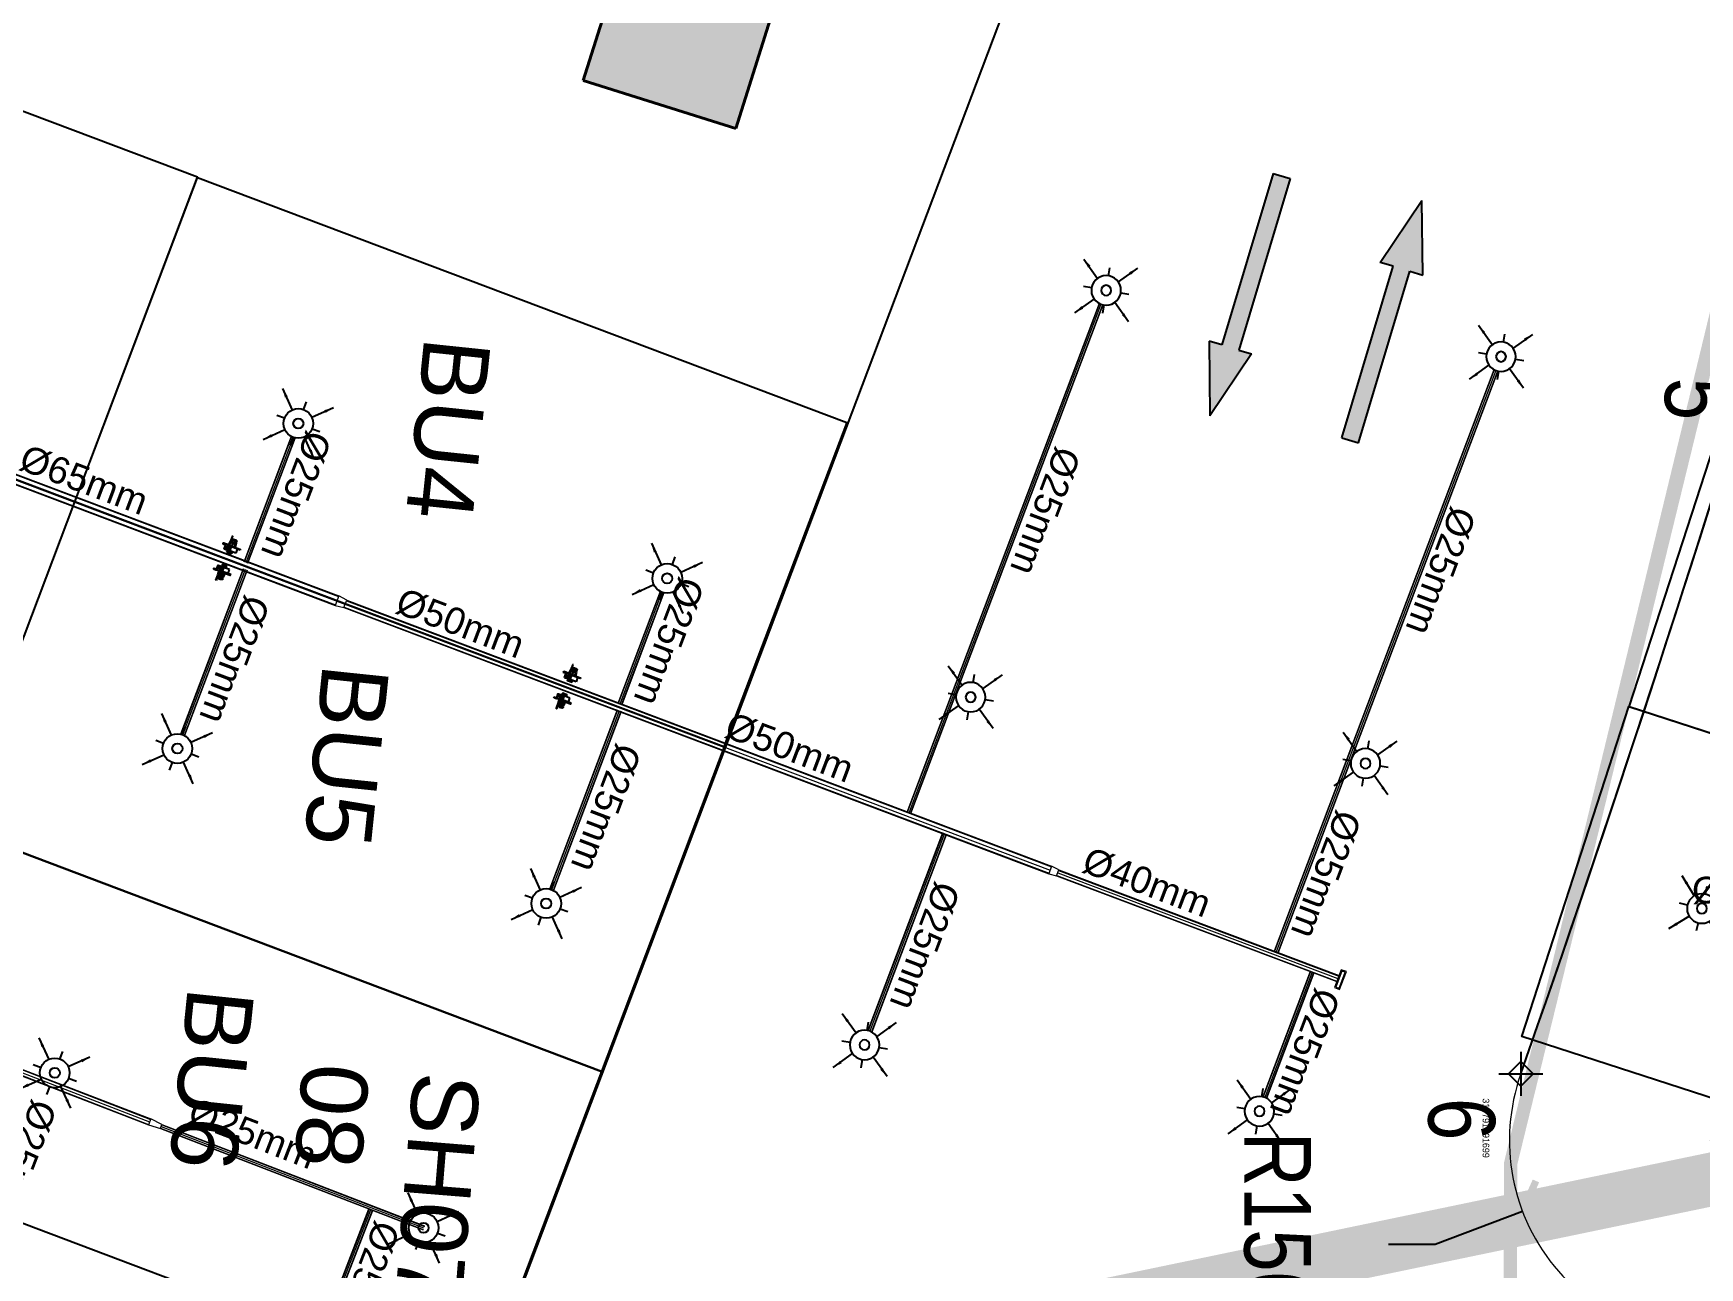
# Model space of a CAD drawing. Header units: inches. Extents: x 257070 to 799932, y -17980 to 269260.
# Drawn here: x 306645 to 319131, y 90245 to 99499 of the extents above; entities that cross this region are included whole.
import ezdxf

# ---------------------------------------------------------------- set-up
doc = ezdxf.new("R2010")
doc.units = ezdxf.units.IN
doc.header["$MEASUREMENT"] = 0
doc.header["$PDMODE"] = 99
doc.header["$PDSIZE"] = 100
doc.linetypes.add('Basement 1floor plan$0$CENTERX2', pattern=[4, 2.5, -0.5, 0.5, -0.5])
for name, color, linetype in [('0-AES-F-SPRINKLER', 10, 'Continuous'), ('basement1_AP$0$A-_ROAD----_E-_-', 2, 'Continuous'), ('DSP_DRIVEWAY', 4, 'Continuous'), ('DSP_MISCELANEOUS', 252, 'Continuous'), ('DSP_PARKING', 8, 'Continuous'), ('DSP_TREE CO-ORDINATES', 206, 'Continuous'), ('RETAIL', 40, 'Continuous')]:
    doc.layers.add(name, color=color, linetype=linetype)
for name, color, linetype, lineweight in [('0-AES-F-SPRINKLER PIPE', 10, 'Continuous', 15), ('07--DIM-2', 2, 'Continuous', 25), ('E--CONCRETE-4', 4, 'Continuous', 40), ('E--CONCRETE-SHADE', 253, 'Continuous', 20), ('M--TILING-2', 252, 'Continuous', 18)]:
    doc.layers.add(name, color=color, linetype=linetype, lineweight=lineweight)
doc.layers.add('B', color=7, linetype='Continuous', true_color=0x9aad21)
doc.layers.add('CORE -E', color=7, linetype='Continuous', true_color=0x642d8b)
doc.styles.get("Standard").update_dxf_attribs({"font": 'arial.ttf'})
doc.styles.add('TEXT style 175', font='GOTHIC.TTF')
doc.styles.add('TEXT style 200', font='ARIALN.TTF')
doc.styles.add('TEXT style 75', font='ARIALN.TTF')
doc.dimstyles.new('75', dxfattribs={"dimscale": 1.5, "dimtxt": 200, "dimasz": 113, "dimexe": 113, "dimexo": 0, "dimgap": 25, "dimtad": 0, "dimdec": 0, "dimrnd": 5, "dimzin": 0, "dimdsep": 46, "dimtxsty": 'TEXT style 75', "dimblk": 'ARCHTICK', "dimcen": 0.09, "dimdle": 113, "dimclrd": 8, "dimclre": 8, "dimclrt": 256, "dimadec": 0, "dimazin": 0, "dimtfac": 1, "dimtdec": 0, "dimtofl": 0, "dimtmove": 1, "dimatfit": 3, "dimldrblk": 'OPEN90', "dimfxl": 0, "dimtolj": 1, "dimtzin": 0, "dimarcsym": 0})
doc.dimstyles.new('ISO-25', dxfattribs={"dimtxt": 2.5, "dimasz": 2.5, "dimexe": 1.25, "dimexo": 0.625, "dimtad": 1, "dimtxsty": 'Standard', "dimcen": 2.5, "dimadec": 0, "dimazin": 0, "dimtfac": 1, "dimtmove": 0, "dimatfit": 3, "dimfxl": 1, "dimarcsym": 0})

# ---------------------------------------------------------------- blocks, each defined once
blk = doc.blocks.new('car park std')
at = {"layer": 'RETAIL', "color": 8}
blk.add_lwpolyline([(-240433, 1144926), (-237857, 1144574), (-237152, 1149726), (-239728, 1150078)], close=True, dxfattribs=at)
blk = doc.blocks.new('car park sahara')
at = {"layer": 'RETAIL', "color": 8}
blk.add_lwpolyline([(-92316, 1173794), (-89740, 1173441), (-89035, 1178593), (-91611, 1178946)], close=True, dxfattribs=at)
blk = doc.blocks.new('_ArchTick')
at = {"color": 0, "linetype": 'ByBlock', "const_width": 0.15}
blk.add_lwpolyline([(-0.5, -0.5), (0.5, 0.5)], dxfattribs=at)
blk = doc.blocks.new('*D242')
at = {"layer": '07--DIM-2', "color": 251, "lineweight": -2, "ltscale": 1000, "transparency": 16777216}
for p, q in [((319206, 91201), (319206, 91201)), ((319206, 91201), (319206, 91201)), ((317149, 90422), (317803, 90670)), ((316799, 90422), (317149, 90422))]:
    blk.add_line(p, q, dxfattribs=at)
at = {"layer": 'DEFPOINTS', "color": 0, "ltscale": 1000, "transparency": 16777216}
for p in [(319206, 91201, 0), (317803, 90670, 0)]:
    blk.add_point(p, dxfattribs=at)
at = {"layer": '07--DIM-2', "color": 251, "lineweight": -2, "ltscale": 1000, "transparency": 16777216, "xscale": 350, "yscale": 350, "zscale": 350, "rotation": 20.73379398765659}
blk.add_blockref('_ArchTick', (317803, 90670), dxfattribs=at)
at = {"layer": '07--DIM-2', "ltscale": 1000, "transparency": 16777216, "insert": (315966, 90422), "char_height": 500, "attachment_point": 5, "rotation": 270, "style": 'TEXT style 75'}
blk.add_mtext('\\A1;R1500', dxfattribs=at)
blk = doc.blocks.new('_Open90')
at = {"color": 0, "linetype": 'ByBlock', "lineweight": -2}
for p, q in [((-0.5, 0.5), (0, 0)), ((0, 0), (-1, 0)), ((0, 0), (-0.5, -0.5))]:
    blk.add_line(p, q, dxfattribs=at)
blk = doc.blocks.new('basement1_AP$0$AR-DIR-A')
h = blk.add_hatch()
h.set_pattern_fill('ANSI31', color=8)
h.paths.add_polyline_path([(158, -458), (26, -458), (26, -1800), (-74, -1800), (92, -2335), (258, -1800), (158, -1800)])
at = {"layer": 'DSP_MISCELANEOUS', "color": 8}
for p, q in [((158, -458), (26, -458)), ((26, -458), (26, -1800)), ((158, -458), (158, -1800)), ((26, -1800), (-74, -1800)), ((-74, -1800), (92, -2335)), ((258, -1800), (92, -2335)), ((158, -1800), (258, -1800))]:
    blk.add_line(p, q, dxfattribs=at)
blk = doc.blocks.new('*U485')
at = {"layer": 'DSP_TREE CO-ORDINATES', "color": 162}
for p, q in [((0, -329), (0, 329)), ((-329, 0), (329, 0))]:
    blk.add_line(p, q, dxfattribs=at)
at = {"layer": 'DSP_TREE CO-ORDINATES', "color": 162, "ltscale": 3.5}
blk.add_lwpolyline([(-185, 0), (0, 185), (185, 0), (0, -184), (-185, 0)], dxfattribs=at)
at = {"layer": 'DEFPOINTS', "style": 'TEXT style 175'}
blk.add_attdef('CORDINATE', (367, -572), '', height=100, dxfattribs=at)
at = {"layer": 'DSP_TREE CO-ORDINATES', "color": 164, "style": 'TEXT style 200'}
blk.add_attdef('NO.', (361, -1385), '', height=1000, dxfattribs=at)
blk = doc.blocks.new('*U486')
at = {"layer": 'DSP_TREE CO-ORDINATES', "color": 162}
for p, q in [((0, -329), (0, 329)), ((-329, 0), (329, 0))]:
    blk.add_line(p, q, dxfattribs=at)
at = {"layer": 'DSP_TREE CO-ORDINATES', "color": 162, "ltscale": 3.5}
blk.add_lwpolyline([(-185, 0), (0, 185), (185, 0), (0, -184), (-185, 0)], dxfattribs=at)
at = {"layer": 'DEFPOINTS', "style": 'TEXT style 175'}
blk.add_attdef('CORDINATE', (367, -572), '', height=100, dxfattribs=at)
at = {"layer": 'DSP_TREE CO-ORDINATES', "color": 164, "style": 'TEXT style 200'}
blk.add_attdef('NO.', (361, -1385), '', height=1000, dxfattribs=at)
blk = doc.blocks.new('A$C3CA070F1')
at = {"layer": '0-AES-F-SPRINKLER'}
h = blk.add_hatch(dxfattribs=at)
h.set_pattern_fill('ANSI31', color=3, scale=0.196883, angle=-34.2335, style=0)
h.set_pattern_definition([(100.766483, (49937.1607, 174049.7081), (1.474466316, 0.280375668), [])])
edge = h.paths.add_edge_path()
edge.add_line((-1, 85), (-1, 84))
edge.add_line((-1, 84), (-6, 84))
edge.add_ellipse((-7, 82), major_axis=(-1.42, -0.27), ratio=1, start_angle=257, end_angle=315)
edge.add_line((-8, 83), (-15, 72))
edge.add_ellipse((-12, 70), major_axis=(-4.25, -0.81), ratio=1, start_angle=-45, end_angle=45)
edge.add_line((-14, 66), (14, 47))
edge.add_line((14, 47), (13, 46))
edge.add_line((13, 46), (-15, 65))
edge.add_ellipse((-12, 70), major_axis=(-5.52, -1.05), ratio=1, start_angle=-45, end_angle=45, ccw=False)
edge.add_line((-16, 73), (-9, 84))
edge.add_ellipse((-7, 82), major_axis=(-2.69, -0.51), ratio=1, start_angle=257, end_angle=315, ccw=False)
edge.add_line((-6, 85), (-1, 85))
h = blk.add_hatch(dxfattribs=at)
h.set_pattern_fill('ANSI31', color=3, scale=0.196883, angle=-124.2335, style=0)
h.set_pattern_definition([(190.766483, (49937.1607, 174049.7081), (-0.280375668, 1.474466316), [])])
edge = h.paths.add_edge_path()
edge.add_line((-1, 54), (7, 48))
edge.add_line((7, 48), (8, 49))
edge.add_line((8, 49), (0, 55))
edge.add_ellipse((-2, 52), major_axis=(-0.69, 3.63), ratio=1, start_angle=315, end_angle=405)
edge.add_line((-6, 54), (-14, 41))
edge.add_ellipse((-11, 39), major_axis=(-0.69, 3.63), ratio=1, start_angle=45, end_angle=135)
edge.add_line((-13, 36), (-9, 33))
edge.add_ellipse((-10, 32), major_axis=(-0.27, 1.42), ratio=1, start_angle=225, end_angle=315, ccw=False)
edge.add_line((-9, 31), (-10, 30))
edge.add_line((-10, 30), (-8, 29))
edge.add_line((-8, 29), (-7, 30))
edge.add_ellipse((-10, 32), major_axis=(-3.3, -0.63), ratio=1, start_angle=135, end_angle=225)
edge.add_line((-8, 35), (-12, 38))
edge.add_ellipse((-11, 39), major_axis=(-1.75, -0.33), ratio=1, start_angle=-45, end_angle=45, ccw=False)
edge.add_line((-13, 40), (-4, 53))
edge.add_ellipse((-2, 52), major_axis=(-1.75, -0.33), ratio=1, start_angle=225, end_angle=315, ccw=False)
at = {"layer": '0-AES-F-SPRINKLER', "color": 3}
for p, q in [((-98, 39), (-97, 43)), ((-98, 38), (-98, 39)), ((-98, 39), (-98, 39)), ((-98, 39), (-98, 39)), ((-98, 37), (-98, 38)), ((-98, 38), (-98, 38)), ((-98, 38), (-98, 38)), ((-98, 38), (-98, 38)), ((-98, 38), (-98, 38)), ((-98, 38), (-98, 38)), ((-98, 38), (-98, 38)), ((-98, 38), (-98, 38)), ((-98, 38), (-98, 38)), ((-98, 38), (-98, 38)), ((-96, 37), (-98, 37)), ((-98, 37), (-98, 37)), ((-98, 37), (-98, 37)), ((-98, 37), (-98, 37)), ((-98, 37), (-98, 37)), ((-98, 37), (-98, 37)), ((-98, 37), (-98, 37)), ((-98, 37), (-98, 37)), ((-98, 37), (-98, 37)), ((-98, 37), (-98, 37)), ((-98, 37), (-98, 37)), ((-98, 37), (-98, 37)), ((-98, 37), (-98, 37)), ((-98, 37), (-98, 37)), ((-98, 37), (-98, 37)), ((-98, 37), (-98, 37)), ((-98, 37), (-98, 37)), ((-97, 37), (-98, 37)), ((-98, 37), (-98, 37)), ((-98, 37), (-98, 37)), ((-98, 37), (-98, 37)), ((-98, 37), (-98, 37)), ((-98, 37), (-98, 37)), ((-98, 37), (-98, 37)), ((-98, 37), (-98, 37)), ((-98, 37), (-98, 37)), ((-98, 37), (-98, 37)), ((-98, 37), (-98, 37)), ((-98, 37), (-98, 37)), ((-98, 37), (-98, 37)), ((-98, 37), (-98, 37)), ((-97, 45), (-79, 71)), ((-96, 40), (-97, 40)), ((-97, 40), (-97, 40)), ((-97, 40), (-97, 40)), ((-97, 40), (-97, 39)), ((-97, 39), (-97, 39)), ((-97, 39), (-97, 39)), ((-97, 39), (-97, 39)), ((-97, 39), (-97, 39)), ((-97, 39), (-97, 39)), ((-97, 39), (-97, 39)), ((-97, 39), (-97, 39)), ((-97, 39), (-97, 38)), ((-97, 38), (-97, 38)), ((-97, 38), (-97, 38)), ((-97, 38), (-97, 38)), ((-97, 38), (-97, 38)), ((-97, 38), (-97, 38)), ((-97, 38), (-97, 38)), ((-97, 38), (-97, 38)), ((-97, 38), (-97, 38)), ((-97, 38), (-97, 38)), ((-97, 38), (-97, 38)), ((-97, 38), (-97, 37)), ((-97, 37), (-97, 37)), ((-97, 37), (-97, 37)), ((-97, 37), (-97, 37)), ((-95, 46), (-96, 42)), ((-96, 42), (-96, 42)), ((-96, 42), (-96, 41)), ((-96, 41), (-96, 41)), ((-96, 41), (-96, 41)), ((-96, 41), (-96, 41)), ((-96, 41), (-96, 41)), ((-96, 41), (-96, 41)), ((-96, 41), (-96, 41)), ((-96, 41), (-96, 41)), ((-96, 41), (-96, 41)), ((-96, 41), (-96, 40)), ((-96, 40), (-96, 40)), ((-96, 40), (-96, 40)), ((-96, 40), (-96, 40)), ((-96, 40), (-96, 40)), ((-95, 37), (-96, 37)), ((-96, 37), (-96, 37)), ((-96, 37), (-96, 37)), ((-96, 37), (-96, 37)), ((-96, 37), (-96, 37)), ((-94, 38), (-95, 38)), ((-95, 38), (-95, 38)), ((-95, 38), (-95, 38)), ((-95, 38), (-95, 38)), ((-95, 38), (-95, 38)), ((-95, 38), (-95, 38)), ((-95, 38), (-95, 38)), ((-95, 38), (-95, 38)), ((-95, 38), (-95, 38)), ((-95, 38), (-95, 37)), ((-95, 37), (-95, 37)), ((-95, 37), (-95, 37)), ((-95, 37), (-95, 37)), ((-95, 37), (-95, 37)), ((-95, 37), (-95, 37)), ((-95, 37), (-95, 37)), ((-95, 37), (-95, 37)), ((-95, 37), (-95, 37)), ((-95, 37), (-95, 37)), ((-95, 37), (-95, 37)), ((-95, 37), (-95, 37)), ((-95, 37), (-95, 37)), ((-95, 37), (-95, 37)), ((-95, 37), (-95, 37)), ((-95, 37), (-95, 37)), ((-95, 37), (-95, 37)), ((-94, 88), (-93, 90)), ((-72, 73), (-94, 88)), ((-94, 43), (-94, 48)), ((-93, 43), (-94, 43)), ((-94, 43), (-94, 43)), ((-94, 43), (-94, 43)), ((-94, 43), (-94, 43)), ((-94, 43), (-94, 43)), ((-94, 43), (-94, 41)), ((-94, 43), (-94, 43)), ((-94, 43), (-94, 43)), ((-94, 43), (-94, 43)), ((-94, 43), (-94, 43)), ((-94, 43), (-94, 43)), ((-94, 43), (-94, 43)), ((-94, 43), (-94, 43)), ((-94, 43), (-94, 43)), ((-94, 43), (-94, 43)), ((-94, 43), (-94, 43)), ((-94, 43), (-94, 43)), ((-94, 41), (-94, 41)), ((-94, 41), (-94, 41)), ((-94, 41), (-94, 41)), ((-94, 41), (-94, 41)), ((-94, 41), (-94, 41)), ((-94, 41), (-94, 41)), ((-94, 41), (-94, 41)), ((-94, 41), (-94, 40)), ((-94, 40), (-94, 40)), ((-94, 40), (-94, 40)), ((-94, 40), (-94, 40)), ((-94, 40), (-94, 40)), ((-94, 40), (-94, 40)), ((-94, 40), (-94, 40)), ((-94, 40), (-94, 40)), ((-94, 40), (-94, 39)), ((-94, 39), (-94, 39)), ((-94, 39), (-94, 39)), ((-94, 39), (-94, 39)), ((-94, 39), (-94, 39)), ((-94, 39), (-94, 39)), ((-94, 39), (-94, 39)), ((-94, 39), (-94, 39)), ((-94, 39), (-94, 38)), ((-93, 90), (-59, 67)), ((-93, 47), (-93, 49)), ((-91, 47), (-93, 43)), ((-93, 46), (-93, 47)), ((-92, 46), (-93, 46)), ((-93, 46), (-93, 46)), ((-93, 46), (-93, 46)), ((-93, 46), (-93, 46)), ((-93, 46), (-93, 46)), ((-93, 46), (-93, 46)), ((-93, 46), (-93, 46)), ((-93, 46), (-93, 46)), ((-93, 46), (-93, 46)), ((-93, 46), (-93, 46)), ((-93, 46), (-93, 46)), ((-93, 46), (-93, 46)), ((-93, 46), (-93, 46)), ((-93, 46), (-93, 46)), ((-93, 46), (-93, 46)), ((-93, 46), (-93, 46)), ((-93, 46), (-93, 46)), ((-93, 46), (-93, 46)), ((-93, 46), (-93, 46)), ((-93, 46), (-93, 46)), ((-91, 42), (-93, 43)), ((-93, 43), (-93, 43)), ((-93, 43), (-93, 43)), ((-93, 43), (-93, 43)), ((-93, 43), (-93, 43)), ((-93, 43), (-93, 43)), ((-93, 43), (-93, 43)), ((-93, 43), (-93, 43)), ((-93, 43), (-93, 43)), ((-93, 43), (-93, 43)), ((-93, 43), (-93, 43)), ((-93, 43), (-93, 43)), ((-93, 43), (-93, 43)), ((-93, 43), (-93, 43)), ((-93, 43), (-93, 43)), ((-93, 43), (-93, 43)), ((-93, 43), (-93, 43)), ((-93, 43), (-93, 43)), ((-93, 43), (-93, 43)), ((-93, 43), (-93, 43)), ((-93, 43), (-93, 43)), ((-93, 43), (-93, 43)), ((-93, 43), (-93, 43)), ((-85, 66), (-92, 55)), ((-90, 50), (-92, 46)), ((-92, 46), (-92, 46)), ((-92, 46), (-92, 46)), ((-92, 46), (-92, 46)), ((-92, 46), (-92, 46)), ((-92, 46), (-92, 46)), ((-90, 47), (-91, 47)), ((-90, 43), (-91, 42)), ((-91, 42), (-91, 42)), ((-91, 42), (-91, 42)), ((-91, 42), (-91, 42)), ((-91, 42), (-91, 42)), ((-91, 42), (-91, 42)), ((-91, 42), (-91, 42)), ((-91, 42), (-91, 42)), ((-91, 42), (-91, 42)), ((-91, 42), (-91, 42)), ((-91, 42), (-91, 42)), ((-91, 42), (-91, 42)), ((-91, 42), (-91, 42)), ((-91, 42), (-91, 42)), ((-91, 42), (-91, 42)), ((-91, 42), (-91, 42)), ((-88, 57), (-90, 49)), ((-89, 54), (-90, 51)), ((-90, 50), (-90, 50)), ((-88, 47), (-90, 43)), ((-90, 47), (-88, 47)), ((-90, 43), (-90, 43)), ((-90, 43), (-90, 43)), ((-90, 43), (-90, 43)), ((-89, 55), (-89, 55)), ((-88, 46), (-88, 47)), ((-87, 59), (-87, 59)), ((-87, 59), (-87, 59)), ((-86, 57), (-87, 49)), ((-87, 49), (-83, 28)), ((-85, 58), (-85, 58)), ((-77, 43), (-85, 49)), ((-83, 28), (-60, 9)), ((-77, 70), (-82, 63)), ((-80, 66), (-82, 67)), ((-45, 31), (-81, -23)), ((-78, 63), (-80, 65)), ((-79, 71), (-77, 70)), ((-71, 26), (-79, 31)), ((-57, 13), (-79, 28)), ((-70, 64), (-78, 63)), ((-78, -29), (-40, 27)), ((-69, 55), (-75, 59)), ((-66, 54), (-74, 42)), ((-74, 42), (-71, 26)), ((-73, 44), (-71, 43)), ((-69, 47), (-72, 43)), ((-71, 43), (-70, 43)), ((-71, 26), (-55, 15)), ((-70, 43), (-66, 49)), ((-66, 50), (-68, 52)), ((-61, 65), (-67, 69)), ((-62, 66), (-67, 65)), ((-50, 57), (-66, 54)), ((-66, 49), (-66, 50)), ((-47, 28), (-63, 40)), ((-59, 67), (-61, 65)), ((-57, 67), (-60, 66)), ((-60, 44), (-42, 32)), ((-50, 57), (-58, 62)), ((-19, 46), (-57, 67)), ((-17, 37), (-55, 63)), ((-29, 42), (-50, 57)), ((-13, 9), (-45, 31)), ((-36, 42), (-44, 30)), ((-43, 33), (-35, 46)), ((-39, -30), (-13, 9)), ((-37, 25), (-28, 38)), ((-35, 41), (-36, 42)), ((-32, 32), (-35, 39)), ((-30, 52), (-16, 73)), ((-29, 20), (-17, 37)), ((-28, 38), (-26, 40)), ((-21, 32), (-28, 37)), ((-23, 16), (-12, 33)), ((-1, 26), (-23, -9)), ((-22, 15), (-12, 31)), ((-9, 32), (-21, 14)), ((2, 24), (-20, -11)), ((-20, -8), (-1, 22)), ((-17, 37), (-19, 46)), ((-19, 13), (-10, 29)), ((-7, 30), (-18, 12)), ((-17, 37), (-17, 37)), ((4, 22), (-17, -13)), ((-17, -10), (1, 20)), ((-16, 73), (-9, 84)), ((-16, 11), (-7, 27)), ((-8, 83), (-15, 72)), ((13, 46), (-15, 65)), ((-4, 28), (-15, 10)), ((-1, 84), (-14, 66)), ((-14, 66), (14, 47)), ((-6, 54), (-14, 41)), ((-12, 33), (-14, 33)), ((-14, -15), (7, 20)), ((-14, -12), (4, 18)), ((-13, 40), (-4, 53)), ((-13, 36), (-9, 33)), ((-13, 9), (-4, 24)), ((-2, 34), (-12, 41)), ((-8, 35), (-12, 38)), ((-12, 31), (-12, 33)), ((-9, 32), (-12, 31)), ((7, 16), (-11, -13)), ((-10, 29), (-9, 32)), ((-9, 31), (-10, 30)), ((-7, 30), (-10, 29)), ((-10, 30), (-8, 29)), ((9, 17), (-10, -14)), ((-9, -13), (9, 13)), ((-8, 29), (-7, 30)), ((8, 49), (-7, 27)), ((-7, 27), (-7, 30)), ((-4, 28), (-7, 27)), ((-6, 85), (-1, 85)), ((-1, 84), (-6, 84)), ((5, 44), (-5, 51)), ((-4, 24), (-4, 28)), ((-1, 26), (-4, 24)), ((-1, 85), (-1, 84)), ((-1, 54), (7, 48)), ((13, 46), (-1, 25)), ((-1, 22), (-1, 26)), ((2, 24), (-1, 22)), ((8, 49), (0, 55)), ((1, 20), (2, 24)), ((4, 22), (1, 20)), ((4, 18), (4, 22)), ((7, 20), (4, 18)), ((7, 48), (8, 49)), ((7, 16), (7, 20)), ((9, 17), (7, 16)), ((9, 15), (9, 17)), ((14, 47), (13, 46)), ((-82, -25), (-80, -30)), ((-80, -30), (-78, -29)), ((-66, -11), (-39, -30)), ((-23, -7), (-23, -9)), ((-23, -9), (-20, -8)), ((-20, -8), (-20, -11)), ((-20, -11), (-17, -10)), ((-17, -10), (-17, -13)), ((-17, -13), (-14, -12)), ((-14, -12), (-14, -15)), ((-14, -15), (-11, -13)), ((-11, -13), (-11, -14)), ((-11, -14), (-11, -14))]:
    blk.add_line(p, q, dxfattribs=at)
for centre, major_axis, start_param, end_param in [((-95, 43), (-0.41, 2.13), 0.784914, 1.034983), ((-95, 43), (-2.74, -0.52), -0.560204, -0.324923), ((-93, 46), (-0.51, 2.68), 0.787914, 1.247507), ((-93, 48), (-1.75, -0.33), -0.775969, -0.160442), ((-91, 54), (-0.29, 1.52), 0.785398, 2.356194), ((-92, 49), (-0.33, 1.74), 0.791774, 1.412986), ((-89, 55), (-0.103, 0.54), 0.916881, 1.969618), ((-93, 51), (-3.09, -0.59), 2.526084, 2.789089), ((-95, 50), (-5.72, -1.09), 2.374727, 2.798549), ((-91, 55), (-0.33, 1.74), 4.197625, 4.773282), ((-84, 57), (-3.79, -0.72), -0.784768, -0.363877), ((-93, 50), (-5.72, -1.09), 2.377207, 2.798549), ((-80, 54), (-1.57, 8.26), 0.010205, 0.785398), ((-84, 56), (-0.35, 1.85), 0.785501, 1.132999), ((-83, 65), (-1.52, -0.29), 3.926991, 5.497787), ((-80, 54), (-5.9, -1.12), 4.155645, 5.497787), ((-80, 54), (-8.26, -1.57), 4.155621, 4.722594), ((-75, 68), (-8.26, -1.57), 1.014052, 3.151797), ((-75, 63), (-2.79, -0.53), -0.113999, 0.093951), ((-75, 68), (-1.12, 5.9), 2.584882, 5.497787), ((-75, 46), (-0.53, 2.79), 2.356194, 3.926991), ((-75, 68), (-1.57, 8.26), 4.722594, 5.497787), ((-70, 53), (-2.79, -0.53), 2.356194, 3.926991), ((-65, 44), (-3.72, -0.71), -0.403281, 1.321745), ((-65, 44), (-0.71, 3.72), 4.96144, 6.686466), ((-65, 37), (-0.56, 2.96), 5.497794, 6.034125), ((-59, 47), (-2.96, -0.56), 0.24906, 0.785391), ((-60, 60), (-2.83, -0.54), 3.926991, 4.712389), ((-33, 40), (-0.45, 2.36), 0.803442, 1.867502), ((-30, 39), (-2.79, -0.53), 2.356194, 3.926991), ((-24, 39), (-0.53, 2.79), 5.497787, 7.068583), ((-12, 70), (-5.52, -1.05), -0.785398, 0.785398), ((-15, 35), (-0.54, 2.83), 0.785398, 3.403392), ((-12, 70), (-4.25, -0.81), -0.785398, 0.785398), ((-11, 39), (-0.69, 3.63), 0.785398, 2.356194), ((-11, 39), (-1.75, -0.33), -0.785398, 0.785398), ((-7, 82), (-2.69, -0.51), 4.485496, 5.497787), ((-10, 32), (-0.27, 1.42), 3.926991, 5.497787), ((-7, 82), (-1.42, -0.27), 4.485496, 5.497787), ((-10, 32), (-3.3, -0.63), 2.356194, 3.926991), ((-2, 52), (-0.69, 3.63), 5.497787, 7.068583), ((-2, 52), (-1.75, -0.33), 3.926991, 5.497787), ((6, 14), (-0.54, 2.83), 3.926991, 4.712389), ((-79, -24), (-0.51, 2.69), 0.785398, 1.797689), ((-11, -11), (-2.83, -0.54), 1.570796, 2.356194)]:
    blk.add_ellipse(centre, major_axis=major_axis, ratio=1, start_param=start_param, end_param=end_param, dxfattribs=at)
at = {"layer": '0-AES-F-SPRINKLER', "color": 3, "extrusion": (0, 0, -1)}
for centre, major_axis, start_param, end_param in [((-86, 47), (-0.53, 2.79), -0.113999, 0.785398), ((-77, 34), (-0.54, 2.83), 3.926991, 4.712389)]:
    blk.add_ellipse(centre, major_axis=major_axis, ratio=1, start_param=start_param, end_param=end_param, dxfattribs=at)
blk = doc.blocks.new('*U603')
at = {"layer": '0-AES-F-SPRINKLER'}
for p, q in [((171672, 56809), (171672, 56871)), ((171562, 56699), (171500, 56699)), ((171783, 56699), (171845, 56699)), ((171672, 56588), (171672, 56526))]:
    blk.add_line(p, q, dxfattribs=at)
for radius in [111, 37.8]:
    blk.add_circle((171672, 56699), radius, dxfattribs=at)
at = {"layer": '0-AES-F-SPRINKLER PIPE'}
for points, override in [([(171468, 56903), (171594, 56777)], {"dimasz": 70, "dimtad": 0, "dimfxl": 13, "dimarcsym": 1}), ([(171877, 56903), (171751, 56777)], {"dimasz": 70, "dimtad": 0, "dimfxl": 13, "dimarcsym": 1}), ([(171468, 56494), (171594, 56620)], {"dimasz": 70, "dimtad": 0, "dimfxl": 13, "dimarcsym": 1}), ([(171877, 56494), (171751, 56620)], {"dimasz": 70, "dimgap": 0.625, "dimtad": 0, "dimfxl": 13, "dimarcsym": 1})]:
    blk.add_leader(points, dimstyle='ISO-25', override=override, dxfattribs=at)

msp = doc.modelspace()

# ---------------------------------------------------------------- hatches: boundary and pattern name
at = {"layer": 'E--CONCRETE-SHADE', "ltscale": 3.5}
h = msp.add_hatch(color=8, dxfattribs=at)
h.dxf.hatch_style = 1
h.paths.add_polyline_path([(312270.2, 99929.2), (311125.7, 100289.9), (310765, 99145.4), (311909.5, 98784.7)])

# ---------------------------------------------------------------- linework, layer by layer
at = {"layer": '0-AES-F-SPRINKLER', "color": 7, "const_width": 100, "elevation": 0}
for points in [[(356607.5, 78193.9), (356438.2, 71883.8), (345953.6, 68179.4), (332024.7, 62667.8), (330604.2, 67058.4), (321899.6, 64138.4), (317671.9, 77137.1), (317715.9, 91029.5), (324246.5, 117779.9), (364035.7, 109784.7), (363210.3, 79337.2), (363210.3, 79337.2)], [(321656.3, 107312.1), (317715.9, 91029.5), (317671.9, 77137.1), (320194.8, 69380), (277183.8, 53136.7), (281575.8, 117011.5)]]:
    msp.add_lwpolyline(points, close=True, dxfattribs=at)
at = {"layer": '0-AES-F-SPRINKLER PIPE', "ltscale": 1000}
for p, q in [((299094.4, 98915.8, 0), (308906.3, 95209.4, 0)), ((299096.6, 98921.4, 0), (308908.5, 95215, 0)), ((299108, 98951.8, 0), (308920, 95245.4, 0)), ((299119.5, 98982.2, 0), (308931.4, 95275.9, 0)), ((299121.6, 98987.8, 0), (308933.6, 95281.5, 0)), ((308972.4, 95193.6, 0), (314254.2, 93198.4, 0)), ((308974.2, 95198.2, 0), (314256, 93203.1, 0)), ((308983, 95221.6, 0), (314264.8, 93226.5, 0)), ((308991.8, 95245, 0), (314273.7, 93249.9, 0)), ((308993.6, 95249.7, 0), (314275.4, 93254.5, 0)), ((314312.4, 93182.8, 0), (316412.2, 92389.7, 0)), ((314313.9, 93186.6, 0), (316413.6, 92393.4, 0)), ((314320.9, 93205.3, 0), (316420.6, 92412.1, 0)), ((314328, 93224, 0), (316427.7, 92430.8, 0)), ((314329.4, 93227.7, 0), (316429.1, 92434.6, 0)), ((304976.8, 92293.9, 0), (307507.7, 91315.5, 0)), ((304978.3, 92297.6, 0), (307509.2, 91319.2, 0)), ((304985.5, 92316.2, 0), (307516.4, 91337.8, 0)), ((304992.7, 92334.9, 0), (307523.6, 91356.5, 0)), ((304994.1, 92338.6, 0), (307525, 91360.2, 0)), ((307597.9, 91289.7, 0), (309565.4, 90529.1, 0)), ((307599, 91292.5, 0), (309566.1, 90532, 0)), ((307603.5, 91304.2, 0), (309570, 90543.9, 0)), ((307608, 91315.8, 0), (309575.2, 90555.3, 0)), ((307609.1, 91318.6, 0), (309576.6, 90558, 0))]:
    msp.add_line(p, q, dxfattribs=at)
at = {"layer": '0-AES-F-SPRINKLER PIPE', "ltscale": 1000, "elevation": 0}
for points in [[(314631.4, 97474.3), (313189.9, 93658.2)], [(314634, 97472.9), (313192.7, 93657.1)], [(314645.5, 97467.8), (313204.4, 93652.7)], [(314657.4, 97464), (313216.1, 93648.3)], [(314660.4, 97463.3), (313218.9, 93647.2)], [(317589.9, 96977.3), (315943.3, 92618.1)], [(317592.6, 96975.9), (315946.1, 92617)], [(317604, 96970.8), (315957.8, 92612.6)], [(317616, 96967), (315969.5, 92608.2)], [(317618.9, 96966.3), (315972.3, 92607.2)], [(308577.9, 96476.3), (308222.2, 95534.7)], [(308580.6, 96474.9), (308225, 95533.6)], [(308592, 96469.9), (308236.7, 95529.2)], [(308604, 96466.1), (308248.4, 95524.8)], [(308606.9, 96465.4), (308251.2, 95523.7)], [(308217.7, 95485.1), (307749.1, 94244.8)], [(308220.5, 95484), (307752.1, 94244.1)], [(308232.2, 95479.6), (307764, 94240.3)], [(308243.9, 95475.2), (307775.5, 94235.2)], [(308246.7, 95474.1), (307778.1, 94233.8)], [(311341.9, 95315.1), (311024.9, 94476)], [(311344.6, 95313.7), (311027.7, 94474.9)], [(311356, 95308.6), (311039.4, 94470.5)], [(311368, 95304.9), (311051.1, 94466.1)], [(311370.9, 95304.2), (311053.9, 94465)], [(311020.4, 94426.4), (310513.1, 93083.6)], [(311023.2, 94425.3), (310516.1, 93082.9)], [(311034.9, 94420.9), (310528, 93079.1)], [(311046.6, 94416.5), (310539.4, 93074)], [(311049.4, 94415.4), (310542.1, 93072.6)], [(313458.9, 93505.3), (312898.9, 92022.8)], [(313461.7, 93504.2), (312901.8, 92022.1)], [(313473.4, 93499.8), (312913.8, 92018.3)], [(313485.1, 93495.4), (312925.2, 92013.2)], [(313487.9, 93494.3), (312927.9, 92011.8)], [(316212.3, 92465.2), (315857.4, 91525.8)], [(316215.1, 92464.1), (315860.4, 91525.1)], [(316226.8, 92459.7), (315872.3, 91521.4)], [(316238.5, 92455.3), (315883.8, 91516.3)], [(316241.3, 92454.2), (315886.4, 91514.9)], [(308813.9, 89789.5), (309160.3, 90685.7)], [(308816.7, 89788.4), (309163.1, 90684.6)], [(308828.3, 89783.9), (309174.8, 90680.1)], [(308840, 89779.4), (309186.4, 90675.6)], [(308842.8, 89778.3), (309189.2, 90674.5)]]:
    msp.add_lwpolyline(points, dxfattribs=at)
for points in [[(308933.6, 95281.5), (308906.3, 95209.4), (308972.4, 95193.6), (308993.6, 95249.7)], [(314275.4, 93254.5), (314254.2, 93198.4), (314312.4, 93182.8), (314329.4, 93227.7)], [(316484.2, 92464.9), (316446, 92479.3), (316395.3, 92345), (316433.5, 92330.5)], [(316474.3, 92460.4), (316450.5, 92469.4), (316405.2, 92349.4), (316429, 92340.5)], [(307525, 91360.2), (307507.7, 91315.5), (307597.9, 91289.7), (307609.1, 91318.6)]]:
    msp.add_lwpolyline(points, close=True, dxfattribs=at)
at = {"layer": 'basement1_AP$0$A-_ROAD----_E-_-', "color": 8}
for centre, radius, start, end in [((193977, 135230.6, 0), 114416.3, 335.508256, 356.08014), ((188512.7, 137133.7, 0), 137030, 340.63586, 350.8684)]:
    msp.add_arc(centre, radius, start, end, dxfattribs=at)
at = {"layer": 'DSP_DRIVEWAY', "color": 8}
msp.add_arc((188522.4, 137131.1, 0), 137020.1, 340.918059, 355.537474, dxfattribs=at)
at = {"layer": 'DSP_PARKING', "color": 8}
msp.add_line((306700.7, 80558.1, 0), (314947.1, 102389, 0), dxfattribs=at)
at = {"layer": 'E--CONCRETE-4', "color": 8, "ltscale": 10}
for p, q in [((311125.7, 100289.9, 0), (310765, 99145.4, 0)), ((311909.5, 98784.7, 0), (312270.2, 99929.2, 0)), ((310765, 99145.4, 0), (311909.5, 98784.7, 0))]:
    msp.add_line(p, q, dxfattribs=at)
at = {"layer": 'M--TILING-2', "color": 8, "linetype": 'Basement 1floor plan$0$CENTERX2', "ltscale": 1000, "const_width": 400, "elevation": 0}
msp.add_lwpolyline([(319215.6, 83592), (319548.3, 86175.4), (320364.2, 91145.7), (308303, 88637.4), (290285.3, 95433.4)], dxfattribs=at)
at = {"layer": 'M--TILING-2', "color": 8}
msp.add_arc((319206.1, 91201.2, 0), 1500, 160.63586, 281.20987, dxfattribs=at)
at = {"layer": 'RETAIL', "color": 8, "elevation": 0}
for points in [[(324352.3, 95318.2), (323549.5, 92845.3), (318603.6, 94450.7), (319406.3, 96923.7)], [(323547.4, 92846), (322744.7, 90373), (317798.7, 91978.4), (318601.4, 94451.4)]]:
    msp.add_lwpolyline(points, close=True, dxfattribs=at)

# ---------------------------------------------------------------- block references
at = {"layer": '0-AES-F-SPRINKLER', "color": 7, "xscale": -1}
for p, rotation in [((399038.7, 257479.3, 0), 80.4645216729874), ((401997.3, 256982.4, 0), 80.4645216729874), ((398023.4, 254429.9, 0), 80.4645216729874), ((400981.9, 253933, 0), 80.4645216729874), ((415207.6, 246099.8, 0), 76.1820109037386), ((397228.7, 251822.5, 0), 80.4645216729874), ((400187.2, 251325.5, 0), 80.4645216729874)]:
    msp.add_blockref('*U603', p, dxfattribs=dict(at, rotation=rotation))
at = {"layer": '0-AES-F-SPRINKLER', "color": 7, "rotation": 339.306433233698}
for p in [(127998.9, 104196.9, 0), (130762.9, 103035.6, 0), (127092.6, 101759.9, 0), (129856.5, 100598.7, 0), (126173.7, 99328.4, 0), (128937.7, 98167.2, 0)]:
    msp.add_blockref('*U603', p, dxfattribs=at)
at = {"layer": '0-AES-F-SPRINKLER', "ltscale": 1000, "xscale": -1, "rotation": 35.07291621298047}
for p in [(308113.5, 95603.5, 0), (310663.6, 94640.3, 0)]:
    msp.add_blockref('A$C3CA070F1', p, dxfattribs=at)
at = {"layer": '0-AES-F-SPRINKLER', "ltscale": 1000, "rotation": 103.5399502426125}
for p in [(308078.1, 95510, 0), (310628.2, 94546.7, 0)]:
    msp.add_blockref('A$C3CA070F1', p, dxfattribs=at)
at = {"layer": 'DSP_MISCELANEOUS', "color": 8, "xscale": -1, "rotation": 343.3699024844834}
msp.add_blockref('basement1_AP$0$AR-DIR-A', (316217.8, 98841.9, 0), dxfattribs=at)
at = {"layer": 'DSP_MISCELANEOUS', "color": 8, "rotation": 163.3699024844697}
msp.add_blockref('basement1_AP$0$AR-DIR-A', (316470, 95982.9, 0), dxfattribs=at)
at = {"layer": 'DSP_TREE CO-ORDINATES', "color": 8, "ltscale": 1000, "xscale": 0.5, "yscale": 0.5, "zscale": 0.5, "rotation": 270}
for name, p, values in [('*U485', (319563.5, 97097.6, 0), {'NO.': '5', 'CORDINATE': '319564, 97098'}), ('*U486', (317790.9, 91698.6, 0), {'NO.': '6', 'CORDINATE': '317791, 91699'})]:
    msp.add_blockref(name, p, dxfattribs=at).add_auto_attribs(values)
at = {"layer": 'M--TILING-2', "color": 8, "rotation": 257.1011130268826}
for p in [(-866696.2, 121474, 0), (-867615, 119041.8, 0)]:
    msp.add_blockref('car park std', p, dxfattribs=at)
at = {"layer": 'M--TILING-2', "color": 8, "xscale": -1}
for name, p, rotation in [('car park std', (1204351.1, -660843.8, 0), 61.51175342886523), ('car park std', (1203432.3, -663276, 0), 61.51175342886523), ('car park sahara', (1298446.2, -549430.5, 0), 61.50391629830727)]:
    msp.add_blockref(name, p, dxfattribs=dict(at, rotation=rotation))

# ---------------------------------------------------------------- texts
at = {"layer": '0-AES-F-SPRINKLER PIPE', "color": 7, "linetype": 'Continuous', "lineweight": -3, "ltscale": 0.9, "char_height": 200, "width": 685.774, "attachment_point": 2}
for s, insert, rotation in [('%%C25mm', (308709.6, 96000.2, 0), 249.30643), ('%%C65mm', (307060.5, 96246.7, 0), 339.30643), ('%%C25mm', (314323.6, 95880.2, 0), 249.30643), ('%%C25mm', (317286.8, 95431.6, 0), 249.30643), ('%%C25mm', (311503.1, 94903.5, 0), 249.30643), ('%%C25mm', (308248, 94767.2, 0), 249.30643), ('%%C50mm', (309880.8, 95172.3, 0), 339.30643), ('%%C50mm', (312347.2, 94240.6, 0), 339.30643), ('%%C25mm', (311031.8, 93655.4, 0), 249.30643), ('%%C25mm', (316427.3, 93156.1, 0), 249.30643), ('%%C40mm', (315025.6, 93230.3, 0), 339.30643), ('%%C25mm', (313420.7, 92620.1, 0), 249.30643), ('%%C25mm', (319570.1, 93177.5, 0), 0.1922), ('%%C25mm', (316268.8, 91821.5, 0), 249.30643), ('%%C25mm', (306648.7, 90986, 0), 248.86418), ('%%C25mm', (308324.8, 91345.7, 0), 338.86418), ('%%C25mm', (309219.5, 90077.6, 0), 248.86418)]:
    msp.add_mtext(s, dxfattribs=dict(at, insert=insert, rotation=rotation))
at = {"layer": 'B', "color": 8}
for s, p in [('BU4', (309576.6, 97233.4, 0)), ('BU5', (308815.4, 94783.9, 0)), ('BU6', (307804.3, 92360.4, 0))]:
    msp.add_text(s, height=500, rotation=264.04144, dxfattribs=at).set_placement(p)
at = {"layer": 'CORE -E', "color": 8, "insert": (309994.4, 91682.5, 0), "char_height": 500, "width": 1933.44, "attachment_point": 1, "rotation": 265.35069}
msp.add_mtext('SH07, 08', dxfattribs=at)

# ---------------------------------------------------------------- dimensions: what is measured, and where the dimension line sits
at = {"layer": '07--DIM-2', "color": 8, "ltscale": 1000}
dim = msp.add_radius_dim(center=(319206.1, 91201.2, 0), mpoint=(317803.2, 90670.2, 0), dimstyle='75', override={"dimscale": 1, "dimtxt": 500, "dimasz": 350, "dimclrd": 251, "dimclre": 251}, dxfattribs=at)
dim.commit()
dim.dimension.update_dxf_attribs({"geometry": '*D242', "text_midpoint": (315965.9, 90422.3), "text_rotation": 270})

doc.saveas('drawing.dxf')
